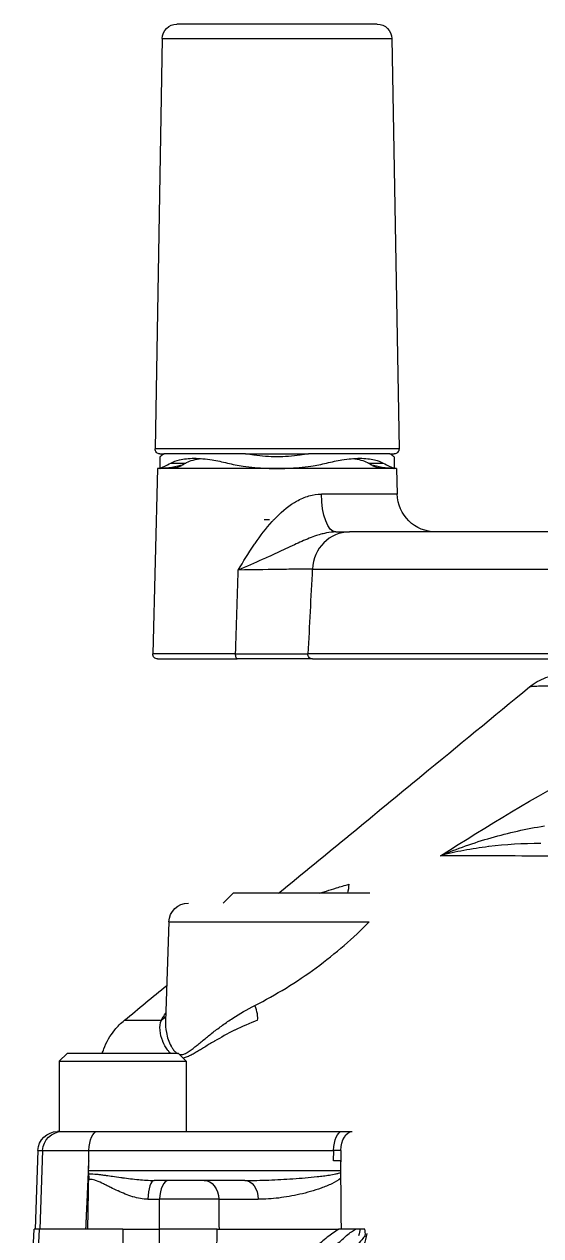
# Model space of a CAD drawing. Header units: millimetres. Extents: x 553637 to 584936, y 5008 to 53898.
# Drawn here: x 560125.5 to 560178.4, y 42352.8 to 42476.9 of the extents above; entities that cross this region are included whole.
import ezdxf

# ---------------------------------------------------------------- set-up
doc = ezdxf.new("R2010")
doc.units = ezdxf.units.MM
doc.header["$LTSCALE"] = 10
doc.header["$MEASUREMENT"] = 0
doc.layers.add('2', color=2, linetype='Continuous')

msp = doc.modelspace()

# ---------------------------------------------------------------- linework, layer by layer
at = {"layer": '2', "extrusion": (-1, 1.31047e-06, 1.33332e-29)}
for p, q in [((560161.66, 42476.89), (560141.14, 42476.89)), ((560139.64, 42475.41), (560138.91, 42433.39)), ((560139.64, 42475.41), (560163.16, 42475.41)), ((560163.16, 42475.41), (560163.89, 42433.39)), ((560163.89, 42433.39), (560138.91, 42433.39)), ((560139.4, 42432.59), (560139.4, 42431.39)), ((560139.41, 42432.89), (560139.84, 42432.89)), ((560148.17, 42432.89), (560139.84, 42432.89)), ((560140.52, 42431.95), (560142.05, 42431.95)), ((560148.17, 42432.89), (560154.63, 42432.89)), ((560162.96, 42432.89), (560154.63, 42432.89)), ((560160.75, 42431.95), (560162.28, 42431.95)), ((560162.96, 42432.89), (560163.39, 42432.89)), ((560163.4, 42432.59), (560163.4, 42431.39)), ((560139.18, 42431.39), (560138.68, 42412.4)), ((560163.62, 42431.39), (560139.18, 42431.39)), ((560163.62, 42431.39), (560163.69, 42428.78)), ((560163.69, 42428.78), (560155.94, 42428.78)), ((560150.1, 42426.18), (560150.62, 42426.18)), ((560271.92, 42424.89), (560158.81, 42424.89)), ((560155.01, 42421.1), (560275.92, 42421.09)), ((560147.16, 42412.4), (560138.68, 42412.4)), ((560276.37, 42412.41), (560154.57, 42412.41)), ((560139.18, 42411.89), (560147.33, 42411.89)), ((560155.04, 42411.89), (560275.87, 42411.89)), ((560146.9, 42387.89), (560145.9, 42386.89)), ((560160.9, 42387.89), (560146.9, 42387.89)), ((560140.33, 42384.96), (560139.98, 42374.8)), ((560140.33, 42384.96), (560160.83, 42384.96)), ((560129.91, 42371.49), (560129.11, 42370.69)), ((560141.31, 42371.49), (560129.91, 42371.49)), ((560141.31, 42371.49), (560142.11, 42370.69)), ((560129.11, 42370.69), (560142.11, 42370.69)), ((560129.11, 42370.69), (560129.11, 42363.49)), ((560142.11, 42370.69), (560142.11, 42363.49)), ((560129.11, 42363.49), (560128.92, 42363.49)), ((560129.11, 42363.49), (560158.04, 42363.49)), ((560126.92, 42361.56), (560126.64, 42353.49)), ((560126.92, 42361.56), (560157.2, 42361.56)), ((560127.4, 42361.56), (560127.11, 42353.49)), ((560132.12, 42360.49), (560132.14, 42361.56)), ((560157.18, 42360.49), (560157.2, 42361.56)), ((560157.95, 42361.56), (560157.93, 42360.39)), ((560132.11, 42359.52), (560132.12, 42360.49)), ((560157.93, 42360.39), (560157.93, 42360.49)), ((560132.11, 42359.52), (560157.93, 42359.52)), ((560148.1, 42358.49), (560138.82, 42358.49)), ((560138.18, 42356.56), (560139.37, 42356.56)), ((560145.44, 42356.56), (560149.48, 42356.56)), ((560125.52, 42333.75), (560126.55, 42353.49)), ((560126.05, 42333.89), (560127.08, 42353.49)), ((560135.63, 42353.49), (560139.37, 42353.49)), ((560135.63, 42353.49), (560135.63, 42339.14)), ((560145.27, 42353.49), (560157.72, 42353.49))]:
    msp.add_line(p, q, dxfattribs=at)
at = {"layer": '2', "extrusion": (3.3667e-22, 2.56909e-16, -1)}
for centre, radius, start, end in [((-560141.14, 42475.39), 1.5, 1.0001, 90.0001), ((-560161.66, 42475.39), 1.5, 90.0001, 179.0001), ((-560139.41, 42433.39), 0.5, 270.0001, 1.0001), ((-560163.39, 42433.39), 0.5, 179.0001, 270.0001), ((-560138.94, 42451.39), 20, 263.9005, 268.6772), ((-560140.4, 42433.39), 2, 250.6286, 270.0001), ((-560162.4, 42433.39), 2, 270.0001, 289.3716), ((-560163.86, 42451.39), 20, 271.323, 276.0996), ((-560167.69, 42428.89), 4, 270.0001, 358.5001), ((-560139.18, 42412.39), 0.5, 270.0001, 1.5001), ((-560142.33, 42384.89), 2, 2.0001, 90.0001), ((-560128.92, 42361.49), 2, 2.0001, 90.0001), ((-560129.4, 42361.49), 2, 2.0001, 90.0001)]:
    msp.add_arc(centre, radius, start, end, dxfattribs=at)
at = {"layer": '2'}
for centre, major_axis, ratio, start_param, end_param in [((560138.94, 42451.39), (0, 20), 0.707107, 3.174903, 3.347236), ((560163.86, 42451.39), (0, 20), 0.707107, 2.935949, 3.108283), ((560158.81, 42420.89), (0, 4), 0.949526, 0, 1.518436), ((560148.45, 42376.48), (-0.81, 1.83), 0.304343, 3.545906, 4.54082), ((560138.4, 42376.47), (-1.76, 0.95), 0.897197, 2.653546, 2.975479), ((560155.09, 42361.49), (-4.98, -0.03), 0.012121, 4.101521, 4.276117), ((560155.06, 42360.49), (-5, 0), 0.000057, 4.102433, 4.275943), ((560131.33, 42358.53), (0, 2), 0.422722, 4.747296, 5.037355), ((560138.82, 42356.49), (0, 2), 0.318361, 0, 1.53589), ((560140.31, 42356.49), (0, 2), 0.466263, 0, 1.53589), ((560591.43, 42238.07), (-122.18, 434.89), 0.982721, 1.04372, 1.049181)]:
    msp.add_ellipse(centre, major_axis=major_axis, ratio=ratio, start_param=start_param, end_param=end_param, dxfattribs=at)
at = {"layer": '2', "extrusion": (3.3667e-22, 2.56909e-16, -1)}
for centre, major_axis, ratio, start_param, end_param in [((560157.42, 42428.89), (0, -4), 0.369573, 0, 1.544616), ((560147.33, 42412.39), (0, -0.5), 0.333167, 0, 1.596976), ((560155.04, 42412.39), (0, -0.5), 0.94978, 0, 1.623156), ((560157.73, 42388.89), (0, -2), 0.505624, 4.747296, 5.235988), ((560132.99, 42361.49), (0, -2), 0.422722, 1.605703, 3.141593), ((560158.04, 42361.49), (0, -2), 0.422722, 1.605703, 3.141593), ((560159.09, 42361.49), (0, -2), 0.573366, 1.605703, 3.141593), ((560132.53, 42359.49), (0, -1), 0.422722, 1.24583, 1.605703), ((560143.94, 42356.49), (0, -2), 0.747016, 3.141593, 4.677482), ((560148.1, 42356.49), (0, -2), 0.691305, 3.141593, 4.677482)]:
    msp.add_ellipse(centre, major_axis=major_axis, ratio=ratio, start_param=start_param, end_param=end_param, dxfattribs=at)
at = {"layer": '2'}
for points, knots in [([(560139.84, 42432.89), (560139.76, 42432.83), (560139.69, 42432.79), (560139.48, 42432.64), (560139.4, 42432.59), (560139.4, 42432.59)], [5.3476986, 5.3476986, 5.3476986, 5.3476986, 5.4333634, 5.4333634, 5.668013, 5.668013, 5.668013, 5.668013]), ([(560139.41, 42431.4), (560139.42, 42431.4), (560139.43, 42431.41), (560139.52, 42431.45), (560139.68, 42431.52), (560140.08, 42431.72), (560140.29, 42431.82), (560140.52, 42431.95)], [-7.4758351, -7.4758351, -7.4758351, -7.4758351, -7.411833, -7.411833, -7.1824276, -7.1824276, -7.02194, -7.02194, -7.02194, -7.02194]), ([(560140.52, 42431.95), (560140.78, 42432.08), (560141.07, 42432.19), (560141.85, 42432.38), (560142.36, 42432.44), (560143.47, 42432.44), (560144.09, 42432.38), (560145.26, 42432.19), (560145.79, 42432.08), (560146.34, 42431.95)], [1.478547, 1.478547, 1.478547, 1.478547, 1.6546881, 1.6546881, 1.8893377, 1.8893377, 2.1239872, 2.1239872, 2.3001284, 2.3001284, 2.3001284, 2.3001284]), ([(560142.05, 42431.95), (560142.08, 42431.97), (560142.11, 42431.98), (560142.52, 42432.21), (560143.04, 42432.35), (560143.65, 42432.41)], [1.1371203, 1.1371203, 1.1371203, 1.1371203, 1.1627532, 1.1627532, 1.4496067, 1.4496067, 1.4496067, 1.4496067]), ([(560146.34, 42431.95), (560146.83, 42431.82), (560147.37, 42431.72), (560148.71, 42431.52), (560149.53, 42431.45), (560150.5, 42431.41), (560150.71, 42431.4), (560150.93, 42431.4)], [-1.4088325, -1.4088325, -1.4088325, -1.4088325, -1.2483449, -1.2483449, -1.0189395, -1.0189395, -0.9549375, -0.9549375, -0.9549375, -0.9549375]), ([(560154.63, 42432.89), (560154.34, 42432.83), (560154.06, 42432.79), (560152.98, 42432.64), (560152.18, 42432.59), (560150.62, 42432.59), (560149.82, 42432.64), (560148.74, 42432.79), (560148.46, 42432.83), (560148.17, 42432.89)], [5.3476986, 5.3476986, 5.3476986, 5.3476986, 5.4333634, 5.4333634, 5.668013, 5.668013, 5.9026625, 5.9026625, 5.9883273, 5.9883273, 5.9883273, 5.9883273]), ([(560151.87, 42431.4), (560152.09, 42431.4), (560152.3, 42431.41), (560153.27, 42431.45), (560154.09, 42431.52), (560155.43, 42431.72), (560155.97, 42431.82), (560156.46, 42431.95)], [-7.4758351, -7.4758351, -7.4758351, -7.4758351, -7.411833, -7.411833, -7.1824276, -7.1824276, -7.02194, -7.02194, -7.02194, -7.02194]), ([(560156.46, 42431.95), (560157.01, 42432.08), (560157.54, 42432.19), (560158.71, 42432.38), (560159.33, 42432.44), (560160.44, 42432.44), (560160.95, 42432.38), (560161.73, 42432.19), (560162.02, 42432.08), (560162.28, 42431.95)], [1.478547, 1.478547, 1.478547, 1.478547, 1.6546881, 1.6546881, 1.8893377, 1.8893377, 2.1239872, 2.1239872, 2.3001284, 2.3001284, 2.3001284, 2.3001284]), ([(560159.15, 42432.41), (560159.76, 42432.35), (560160.28, 42432.21), (560160.69, 42431.98), (560160.72, 42431.97), (560160.75, 42431.95)], [1.6484329, 1.6484329, 1.6484329, 1.6484329, 1.9352865, 1.9352865, 1.9609194, 1.9609194, 1.9609194, 1.9609194]), ([(560162.28, 42431.95), (560162.51, 42431.82), (560162.72, 42431.72), (560163.12, 42431.52), (560163.28, 42431.45), (560163.37, 42431.41), (560163.38, 42431.4), (560163.39, 42431.4)], [-1.4088325, -1.4088325, -1.4088325, -1.4088325, -1.2483449, -1.2483449, -1.0189395, -1.0189395, -0.9549375, -0.9549375, -0.9549375, -0.9549375]), ([(560163.4, 42432.59), (560163.4, 42432.59), (560163.32, 42432.64), (560163.11, 42432.79), (560163.04, 42432.83), (560162.96, 42432.89)], [5.668013, 5.668013, 5.668013, 5.668013, 5.9026625, 5.9026625, 5.9883273, 5.9883273, 5.9883273, 5.9883273]), ([(560141.83, 42431.81), (560141.8, 42431.79), (560141.78, 42431.78), (560141.69, 42431.72), (560141.63, 42431.68), (560141.58, 42431.65)], [9.25811636, 9.25811636, 9.25811636, 9.25811636, 9.28180358, 9.28180358, 9.3529695, 9.3529695, 9.3529695, 9.3529695]), ([(560150.93, 42431.4), (560151.09, 42431.39), (560151.25, 42431.39), (560151.56, 42431.39), (560151.71, 42431.39), (560151.87, 42431.4)], [9.796272, 9.796272, 9.796272, 9.796272, 9.84275378, 9.84275378, 9.88923555, 9.88923555, 9.88923555, 9.88923555]), ([(560161.22, 42431.65), (560161.17, 42431.68), (560161.11, 42431.72), (560161.02, 42431.78), (560161, 42431.79), (560160.97, 42431.81)], [9.72242731, 9.72242731, 9.72242731, 9.72242731, 9.79359324, 9.79359324, 9.81728045, 9.81728045, 9.81728045, 9.81728045]), ([(560147.43, 42420.99), (560147.94, 42421.85), (560148.47, 42422.71), (560149.04, 42423.55), (560149.08, 42423.6), (560149.12, 42423.66), (560149.16, 42423.72), (560149.69, 42424.5), (560150.26, 42425.25), (560150.89, 42425.95), (560150.96, 42426.03), (560151.04, 42426.11), (560151.11, 42426.18), (560151.73, 42426.84), (560152.41, 42427.44), (560153.18, 42427.91), (560153.25, 42427.95), (560153.33, 42428), (560153.41, 42428.04), (560153.81, 42428.27), (560154.24, 42428.46), (560154.67, 42428.59), (560155.09, 42428.71), (560155.51, 42428.78), (560155.94, 42428.78)], [0, 0, 0, 0, 0.00302805, 0.00302805, 0.00302805, 0.00323898, 0.00323898, 0.00323898, 0.00605611, 0.00605611, 0.00605611, 0.00638061, 0.00638061, 0.00638061, 0.00908416, 0.00908416, 0.00908416, 0.009356, 0.009356, 0.009356, 0.01075366, 0.01075366, 0.01075366, 0.01211222, 0.01211222, 0.01211222, 0.01211222]), ([(560157.42, 42424.89), (560157.1, 42424.89), (560156.79, 42424.85), (560156.47, 42424.79), (560156.32, 42424.76), (560156.17, 42424.73), (560156.02, 42424.69), (560155.83, 42424.64), (560155.63, 42424.58), (560155.44, 42424.52), (560155.19, 42424.44), (560154.94, 42424.34), (560154.7, 42424.25), (560154.18, 42424.04), (560153.67, 42423.81), (560153.18, 42423.59), (560152.87, 42423.45), (560152.58, 42423.31), (560152.28, 42423.17), (560151.69, 42422.9), (560151.12, 42422.62), (560150.53, 42422.36), (560150.32, 42422.26), (560150.11, 42422.16), (560149.89, 42422.07), (560149.09, 42421.71), (560148.26, 42421.35), (560147.43, 42420.99)], [0, 0, 0, 0, 0.00095483, 0.00095483, 0.00095483, 0.00141525, 0.00141525, 0.00141525, 0.00202087, 0.00202087, 0.00202087, 0.0028305, 0.0028305, 0.0028305, 0.00458613, 0.00458613, 0.00458613, 0.005661, 0.005661, 0.005661, 0.00774771, 0.00774771, 0.00774771, 0.0084915, 0.0084915, 0.0084915, 0.011322, 0.011322, 0.011322, 0.011322]), ([(560155.01, 42421.1), (560154.72, 42421.09), (560154.33, 42421.09), (560153.84, 42421.08), (560153.84, 42421.08), (560153.84, 42421.08), (560153.83, 42421.08), (560153.35, 42421.08), (560152.77, 42421.07), (560152.12, 42421.06), (560152.11, 42421.06), (560152.1, 42421.06), (560152.09, 42421.06), (560150.79, 42421.04), (560149.19, 42421.02), (560147.43, 42420.99)], [0, 0, 0, 0, 0.00276901, 0.00276901, 0.00276901, 0.00278914, 0.00278914, 0.00278914, 0.00553802, 0.00553802, 0.00553802, 0.00557819, 0.00557819, 0.00557819, 0.01107604, 0.01107604, 0.01107604, 0.01107604]), ([(560147.16, 42412.4), (560148.03, 42412.4), (560148.85, 42412.4), (560149.61, 42412.4), (560150.38, 42412.41), (560151.1, 42412.41), (560151.74, 42412.41), (560153.02, 42412.41), (560153.99, 42412.41), (560154.57, 42412.41)], [0, 0, 0, 0, 0.00275216, 0.00275216, 0.00275216, 0.00551384, 0.00551384, 0.00551384, 0.01102767, 0.01102767, 0.01102767, 0.01102767]), ([(560155.04, 42411.89), (560154.89, 42411.89), (560154.71, 42411.89), (560154.52, 42411.89), (560154.32, 42411.89), (560154.1, 42411.89), (560153.85, 42411.89), (560153.36, 42411.89), (560152.77, 42411.89), (560152.1, 42411.89), (560151.44, 42411.89), (560150.69, 42411.89), (560149.89, 42411.89), (560149.89, 42411.89), (560149.89, 42411.89), (560149.88, 42411.89), (560149.49, 42411.89), (560149.07, 42411.89), (560148.65, 42411.89), (560148.22, 42411.89), (560147.78, 42411.89), (560147.33, 42411.89)], [0, 0, 0, 0, 0.00141786, 0.00141786, 0.00141786, 0.00283573, 0.00283573, 0.00283573, 0.00567146, 0.00567146, 0.00567146, 0.00850719, 0.00850719, 0.00850719, 0.00852132, 0.00852132, 0.00852132, 0.00992505, 0.00992505, 0.00992505, 0.01134291, 0.01134291, 0.01134291, 0.01134291]), ([(560177.24, 42409.02), (560177.74, 42409.43), (560178.32, 42409.76), (560179.52, 42410.22), (560180.16, 42410.35), (560180.88, 42410.38), (560180.97, 42410.39), (560181.05, 42410.39)], [0, 0, 0, 0, 1.945729, 1.945729, 3.856344, 3.856344, 4.114492, 4.114492, 4.114492, 4.114492]), ([(560151.56, 42387.89), (560156.45, 42391.91), (560161.34, 42395.93), (560169.9, 42402.98), (560173.57, 42406), (560177.24, 42409.02)], [20.735702, 20.735702, 20.735702, 20.735702, 40.000001, 40.000001, 54.461567, 54.461567, 54.461567, 54.461567]), ([(560202.96, 42408.98), (560200.83, 42409.01), (560198.75, 42409.04), (560196.79, 42409.06), (560196.41, 42409.06), (560196.02, 42409.06), (560195.64, 42409.07), (560194.85, 42409.08), (560194.09, 42409.08), (560193.34, 42409.09), (560192.99, 42409.09), (560192.65, 42409.1), (560192.31, 42409.1), (560191.56, 42409.1), (560190.83, 42409.11), (560190.12, 42409.11), (560189.82, 42409.12), (560189.52, 42409.12), (560189.22, 42409.12), (560188.52, 42409.12), (560187.84, 42409.13), (560187.18, 42409.13), (560186.93, 42409.13), (560186.67, 42409.13), (560186.42, 42409.13), (560185.78, 42409.14), (560185.18, 42409.14), (560184.6, 42409.14), (560184.38, 42409.14), (560184.17, 42409.14), (560183.96, 42409.14), (560183.4, 42409.14), (560182.86, 42409.14), (560182.35, 42409.14), (560181.67, 42409.14), (560181.04, 42409.13), (560180.48, 42409.13), (560180.35, 42409.13), (560180.22, 42409.13), (560180.1, 42409.12), (560179.58, 42409.12), (560179.14, 42409.11), (560178.76, 42409.11), (560178.46, 42409.1), (560178.21, 42409.09), (560178, 42409.08), (560177.94, 42409.08), (560177.88, 42409.08), (560177.83, 42409.08), (560177.64, 42409.07), (560177.49, 42409.06), (560177.4, 42409.05), (560177.37, 42409.05), (560177.35, 42409.04), (560177.33, 42409.04), (560177.28, 42409.03), (560177.25, 42409.03), (560177.24, 42409.02)], [0.00000017, 0.00000017, 0.00000017, 0.00000017, 0.00671843, 0.00671843, 0.00671843, 0.00804854, 0.00804854, 0.00804854, 0.01080792, 0.01080792, 0.01080792, 0.01207281, 0.01207281, 0.01207281, 0.01488936, 0.01488936, 0.01488936, 0.01609707, 0.01609707, 0.01609707, 0.01897623, 0.01897623, 0.01897623, 0.02012134, 0.02012134, 0.02012134, 0.02305566, 0.02305566, 0.02305566, 0.02414561, 0.02414561, 0.02414561, 0.02713462, 0.02713462, 0.02713462, 0.031217, 0.031217, 0.031217, 0.03219415, 0.03219415, 0.03219415, 0.03621842, 0.03621842, 0.03621842, 0.03938115, 0.03938115, 0.03938115, 0.04024268, 0.04024268, 0.04024268, 0.04347675, 0.04347675, 0.04347675, 0.04426695, 0.04426695, 0.04426695, 0.04643736, 0.04643736, 0.04643736, 0.04643736]), ([(560168.14, 42391.74), (560168.97, 42392.1), (560169.83, 42392.44), (560170.7, 42392.74), (560171.56, 42393.05), (560172.44, 42393.33), (560173.33, 42393.58), (560175.11, 42394.09), (560176.92, 42394.5), (560178.78, 42394.79)], [0, 0, 0, 0, 0.00281548, 0.00281548, 0.00281548, 0.00562772, 0.00562772, 0.00562772, 0.01125545, 0.01125545, 0.01125545, 0.01125545]), ([(560178.4, 42392.99), (560176.57, 42392.99), (560174.81, 42392.88), (560173.09, 42392.67), (560173.08, 42392.67), (560173.06, 42392.67), (560173.05, 42392.67), (560172.19, 42392.56), (560171.36, 42392.44), (560170.53, 42392.28), (560169.72, 42392.13), (560168.91, 42391.95), (560168.14, 42391.74)], [0, 0, 0, 0, 0.00568702, 0.00568702, 0.00568702, 0.00572796, 0.00572796, 0.00572796, 0.00856318, 0.00856318, 0.00856318, 0.01137404, 0.01137404, 0.01137404, 0.01137404]), ([(560155.72, 42387.89), (560155.89, 42387.94), (560156.06, 42387.99), (560156.22, 42388.05), (560156.3, 42388.07), (560156.38, 42388.09), (560156.45, 42388.12), (560156.8, 42388.23), (560157.15, 42388.34), (560157.49, 42388.44), (560157.91, 42388.57), (560158.33, 42388.7), (560158.74, 42388.82)], [0.000000017, 0.000000017, 0.000000017, 0.000000017, 0.000579321, 0.000579321, 0.000579321, 0.000842033, 0.000842033, 0.000842033, 0.002032738, 0.002032738, 0.002032738, 0.003486138, 0.003486138, 0.003486138, 0.003486138]), ([(560149.14, 42376.41), (560150.21, 42376.95), (560151.27, 42377.55), (560152.32, 42378.19), (560153.37, 42378.84), (560154.41, 42379.54), (560155.41, 42380.27), (560157.41, 42381.74), (560159.23, 42383.32), (560160.83, 42384.96)], [0, 0, 0, 0, 0.00370537, 0.00370537, 0.00370537, 0.00741074, 0.00741074, 0.00741074, 0.01482148, 0.01482148, 0.01482148, 0.01482148]), ([(560141.39, 42371.41), (560141.4, 42371.4), (560141.41, 42371.4), (560141.42, 42371.4), (560141.48, 42371.39), (560141.53, 42371.38), (560141.59, 42371.38), (560141.7, 42371.38), (560141.82, 42371.41), (560141.94, 42371.46), (560142.06, 42371.5), (560142.19, 42371.57), (560142.31, 42371.65), (560142.31, 42371.65), (560142.32, 42371.65), (560142.32, 42371.65), (560142.45, 42371.73), (560142.58, 42371.83), (560142.71, 42371.93), (560142.84, 42372.02), (560142.96, 42372.13), (560143.09, 42372.23), (560143.1, 42372.24), (560143.11, 42372.24), (560143.11, 42372.24), (560143.25, 42372.35), (560143.38, 42372.47), (560143.53, 42372.58), (560143.67, 42372.7), (560143.81, 42372.82), (560143.96, 42372.94), (560144.24, 42373.18), (560144.54, 42373.42), (560144.85, 42373.66), (560144.85, 42373.66), (560144.86, 42373.66), (560144.86, 42373.67), (560145.17, 42373.91), (560145.5, 42374.15), (560145.83, 42374.39), (560146.17, 42374.63), (560146.51, 42374.87), (560146.87, 42375.1), (560147.58, 42375.56), (560148.33, 42376), (560149.14, 42376.41)], [0.01086028, 0.01086028, 0.01086028, 0.01086028, 0.01092606, 0.01092606, 0.01092606, 0.01127851, 0.01127851, 0.01127851, 0.01198342, 0.01198342, 0.01198342, 0.01266604, 0.01266604, 0.01266604, 0.01268833, 0.01268833, 0.01268833, 0.01339323, 0.01339323, 0.01339323, 0.01406999, 0.01406999, 0.01406999, 0.01409814, 0.01409814, 0.01409814, 0.01480305, 0.01480305, 0.01480305, 0.01550795, 0.01550795, 0.01550795, 0.01690413, 0.01690413, 0.01690413, 0.01691777, 0.01691777, 0.01691777, 0.01832758, 0.01832758, 0.01832758, 0.0197374, 0.0197374, 0.0197374, 0.02255703, 0.02255703, 0.02255703, 0.02255703]), ([(560133.51, 42371.49), (560133.56, 42371.65), (560133.61, 42371.8), (560133.93, 42372.66), (560134.31, 42373.32), (560135.08, 42374.26), (560135.41, 42374.6), (560135.77, 42374.89)], [1.779825, 1.779825, 1.779825, 1.779825, 2.279988, 2.279988, 4.517905, 4.517905, 5.938484, 5.938484, 5.938484, 5.938484]), ([(560135.77, 42374.89), (560135.77, 42374.89), (560135.81, 42374.89), (560135.87, 42374.89), (560135.93, 42374.89), (560136.02, 42374.89), (560136.14, 42374.89), (560136.22, 42374.89), (560136.32, 42374.9), (560136.44, 42374.9), (560136.69, 42374.9), (560137.01, 42374.9), (560137.41, 42374.9), (560137.44, 42374.9), (560137.47, 42374.9), (560137.51, 42374.9), (560137.94, 42374.9), (560138.46, 42374.9), (560139.06, 42374.9), (560139.22, 42374.9), (560139.38, 42374.9), (560139.56, 42374.9)], [0.10034932, 0.10034932, 0.10034932, 0.10034932, 0.10386921, 0.10386921, 0.10386921, 0.10716714, 0.10716714, 0.10716714, 0.1095749, 0.1095749, 0.1095749, 0.11482193, 0.11482193, 0.11482193, 0.11526039, 0.11526039, 0.11526039, 0.12094944, 0.12094944, 0.12094944, 0.12247673, 0.12247673, 0.12247673, 0.12247673]), ([(560140.51, 42371.49), (560140.47, 42371.52), (560140.43, 42371.56), (560140.4, 42371.6), (560140.39, 42371.61), (560140.38, 42371.62), (560140.37, 42371.63), (560140.3, 42371.71), (560140.24, 42371.78), (560140.19, 42371.86), (560139.99, 42372.13), (560139.83, 42372.42), (560139.71, 42372.7), (560139.71, 42372.72), (560139.7, 42372.73), (560139.7, 42372.74), (560139.54, 42373.11), (560139.45, 42373.48), (560139.42, 42373.84), (560139.42, 42373.85), (560139.42, 42373.86), (560139.42, 42373.86), (560139.4, 42374.23), (560139.44, 42374.58), (560139.56, 42374.9)], [0.014173092, 0.014173092, 0.014173092, 0.014173092, 0.014517239, 0.014517239, 0.014517239, 0.01460433, 0.01460433, 0.01460433, 0.015243101, 0.015243101, 0.015243101, 0.017420687, 0.017420687, 0.017420687, 0.017506438, 0.017506438, 0.017506438, 0.020324135, 0.020324135, 0.020324135, 0.020377888, 0.020377888, 0.020377888, 0.023227559, 0.023227559, 0.023227559, 0.023227559]), ([(560149.41, 42374.9), (560148.59, 42374.58), (560147.82, 42374.24), (560147.09, 42373.88), (560147.08, 42373.87), (560147.07, 42373.86), (560147.05, 42373.86), (560146.33, 42373.5), (560145.65, 42373.13), (560145.01, 42372.76), (560144.99, 42372.74), (560144.97, 42372.73), (560144.95, 42372.72), (560144.62, 42372.53), (560144.31, 42372.34), (560144, 42372.15), (560143.85, 42372.06), (560143.7, 42371.97), (560143.55, 42371.88), (560143.42, 42371.8), (560143.29, 42371.72), (560143.17, 42371.65), (560143.15, 42371.64), (560143.13, 42371.63), (560143.12, 42371.62), (560142.98, 42371.53), (560142.84, 42371.45), (560142.7, 42371.38), (560142.57, 42371.31), (560142.45, 42371.25), (560142.33, 42371.19), (560142.32, 42371.19), (560142.31, 42371.18), (560142.3, 42371.18), (560142.17, 42371.12), (560142.04, 42371.07), (560141.91, 42371.04), (560141.87, 42371.03), (560141.83, 42371.02), (560141.79, 42371.01)], [0, 0, 0, 0, 0.00284687, 0.00284687, 0.00284687, 0.00290345, 0.00290345, 0.00290345, 0.00571858, 0.00571858, 0.00571858, 0.0058069, 0.0058069, 0.0058069, 0.00725862, 0.00725862, 0.00725862, 0.00798448, 0.00798448, 0.00798448, 0.00862426, 0.00862426, 0.00862426, 0.00871034, 0.00871034, 0.00871034, 0.00943621, 0.00943621, 0.00943621, 0.0101032, 0.0101032, 0.0101032, 0.01016207, 0.01016207, 0.01016207, 0.01088793, 0.01088793, 0.01088793, 0.01112237, 0.01112237, 0.01112237, 0.01112237]), ([(560139.98, 42374.8), (560139.96, 42374.42), (560140, 42374.04), (560140.07, 42373.65), (560140.07, 42373.64), (560140.07, 42373.64), (560140.07, 42373.63), (560140.12, 42373.39), (560140.18, 42373.16), (560140.26, 42372.92), (560140.34, 42372.68), (560140.44, 42372.45), (560140.56, 42372.23), (560140.57, 42372.23), (560140.57, 42372.22), (560140.57, 42372.21), (560140.63, 42372.11), (560140.69, 42372.01), (560140.76, 42371.92), (560140.83, 42371.82), (560140.91, 42371.72), (560140.99, 42371.65), (560141, 42371.64), (560141, 42371.64), (560141.01, 42371.63), (560141.07, 42371.58), (560141.14, 42371.53), (560141.21, 42371.49)], [0.003378088, 0.003378088, 0.003378088, 0.003378088, 0.005639256, 0.005639256, 0.005639256, 0.00566307, 0.00566307, 0.00566307, 0.00704907, 0.00704907, 0.00704907, 0.008458884, 0.008458884, 0.008458884, 0.008500276, 0.008500276, 0.008500276, 0.009163792, 0.009163792, 0.009163792, 0.009868699, 0.009868699, 0.009868699, 0.009905368, 0.009905368, 0.009905368, 0.010421583, 0.010421583, 0.010421583, 0.010421583]), ([(560132.13, 42359.17), (560132.4, 42359.17), (560132.67, 42359.15), (560132.94, 42359.13), (560133.07, 42359.11), (560133.21, 42359.1), (560133.34, 42359.08), (560133.48, 42359.07), (560133.61, 42359.05), (560133.75, 42359.03), (560133.8, 42359.03), (560133.85, 42359.02), (560133.9, 42359.01), (560134.12, 42358.98), (560134.35, 42358.95), (560134.57, 42358.92), (560134.84, 42358.88), (560135.12, 42358.84), (560135.4, 42358.8), (560135.46, 42358.79), (560135.53, 42358.78), (560135.59, 42358.77), (560136.13, 42358.7), (560136.68, 42358.63), (560137.24, 42358.57), (560137.76, 42358.52), (560138.29, 42358.49), (560138.82, 42358.49)], [0, 0, 0, 0, 0.000883329, 0.000883329, 0.000883329, 0.001324993, 0.001324993, 0.001324993, 0.001766658, 0.001766658, 0.001766658, 0.001929781, 0.001929781, 0.001929781, 0.002649987, 0.002649987, 0.002649987, 0.003533315, 0.003533315, 0.003533315, 0.00373438, 0.00373438, 0.00373438, 0.005459442, 0.005459442, 0.005459442, 0.007066631, 0.007066631, 0.007066631, 0.007066631]), ([(560148.1, 42358.49), (560148.91, 42358.49), (560149.73, 42358.5), (560150.56, 42358.53), (560151.38, 42358.56), (560152.2, 42358.61), (560153.03, 42358.66), (560153.45, 42358.69), (560153.86, 42358.72), (560154.28, 42358.76), (560154.69, 42358.79), (560155.11, 42358.83), (560155.52, 42358.88), (560155.73, 42358.9), (560155.94, 42358.93), (560156.15, 42358.95), (560156.35, 42358.98), (560156.56, 42359.01), (560156.77, 42359.04), (560156.98, 42359.08), (560157.18, 42359.11), (560157.39, 42359.16), (560157.49, 42359.18), (560157.59, 42359.21), (560157.7, 42359.23), (560157.78, 42359.26), (560157.86, 42359.28), (560157.94, 42359.32)], [0, 0, 0, 0, 0.00287049, 0.00287049, 0.00287049, 0.00574097, 0.00574097, 0.00574097, 0.00717621, 0.00717621, 0.00717621, 0.00861146, 0.00861146, 0.00861146, 0.00932908, 0.00932908, 0.00932908, 0.0100467, 0.0100467, 0.0100467, 0.01076432, 0.01076432, 0.01076432, 0.01112313, 0.01112313, 0.01112313, 0.01141077, 0.01141077, 0.01141077, 0.01141077]), ([(560138.18, 42356.56), (560137.66, 42356.56), (560137.15, 42356.66), (560136.64, 42356.82), (560136.63, 42356.82), (560136.63, 42356.82), (560136.62, 42356.82), (560136.11, 42356.98), (560135.61, 42357.19), (560135.12, 42357.41), (560135.11, 42357.42), (560135.11, 42357.42), (560135.1, 42357.42), (560134.86, 42357.53), (560134.62, 42357.65), (560134.37, 42357.77), (560134.25, 42357.83), (560134.13, 42357.89), (560134.01, 42357.95), (560133.89, 42358.01), (560133.77, 42358.07), (560133.65, 42358.13), (560133.41, 42358.25), (560133.16, 42358.37), (560132.92, 42358.45), (560132.86, 42358.48), (560132.8, 42358.5), (560132.74, 42358.51), (560132.64, 42358.54), (560132.55, 42358.56), (560132.46, 42358.58), (560132.41, 42358.58), (560132.36, 42358.59), (560132.32, 42358.59), (560132.27, 42358.6), (560132.22, 42358.6), (560132.18, 42358.6)], [0, 0, 0, 0, 0.001604056, 0.001604056, 0.001604056, 0.00162761, 0.00162761, 0.00162761, 0.003238233, 0.003238233, 0.003238233, 0.003255219, 0.003255219, 0.003255219, 0.004069024, 0.004069024, 0.004069024, 0.004475926, 0.004475926, 0.004475926, 0.004882829, 0.004882829, 0.004882829, 0.005696633, 0.005696633, 0.005696633, 0.005900085, 0.005900085, 0.005900085, 0.006205261, 0.006205261, 0.006205261, 0.00635785, 0.00635785, 0.00635785, 0.006510438, 0.006510438, 0.006510438, 0.006510438]), ([(560157.94, 42358.72), (560157.66, 42358.47), (560157.34, 42358.3), (560157.02, 42358.15), (560156.66, 42357.97), (560156.3, 42357.83), (560155.93, 42357.7), (560155.57, 42357.56), (560155.2, 42357.45), (560154.84, 42357.35), (560154.47, 42357.24), (560154.1, 42357.15), (560153.74, 42357.07), (560153.01, 42356.9), (560152.29, 42356.78), (560151.58, 42356.69), (560150.87, 42356.6), (560150.17, 42356.56), (560149.48, 42356.56)], [0.00015345, 0.00015345, 0.00015345, 0.00015345, 0.00144445, 0.00144445, 0.00144445, 0.0028889, 0.0028889, 0.0028889, 0.00433335, 0.00433335, 0.00433335, 0.0057778, 0.0057778, 0.0057778, 0.00866671, 0.00866671, 0.00866671, 0.01155561, 0.01155561, 0.01155561, 0.01155561]), ([(560135.63, 42353.49), (560134.97, 42353.49), (560134.32, 42353.49), (560133.05, 42353.49), (560132.43, 42353.49), (560130.84, 42353.49), (560129.95, 42353.49), (560128.48, 42353.49), (560127.91, 42353.49), (560127.24, 42353.49), (560127.08, 42353.49), (560127.08, 42353.49)], [0, 0, 0, 0, 0.196384, 0.196384, 0.392758, 0.392758, 0.726747, 0.726747, 1.061208, 1.061208, 1.346629, 1.346629, 1.346629, 1.346629]), ([(560145.27, 42353.49), (560144.91, 42353.49), (560144.49, 42353.49), (560143.55, 42353.49), (560143.04, 42353.49), (560141.99, 42353.49), (560141.44, 42353.49), (560140.38, 42353.49), (560139.85, 42353.49), (560139.37, 42353.49)], [0, 0, 0, 0, 0.1612874, 0.1612874, 0.3223962, 0.3223962, 0.4838567, 0.4838567, 0.6454765, 0.6454765, 0.6454765, 0.6454765]), ([(560157.72, 42353.49), (560157.31, 42353.24), (560156.93, 42352.96), (560156.55, 42352.67), (560156.34, 42352.5), (560156.14, 42352.34), (560155.94, 42352.17), (560155.41, 42351.71), (560154.9, 42351.24), (560154.4, 42350.75), (560154.37, 42350.72), (560154.34, 42350.69), (560154.31, 42350.66), (560153.27, 42349.61), (560152.29, 42348.49), (560151.37, 42347.32)], [0, 0, 0, 0, 0.1163459, 0.1163459, 0.1163459, 0.1806733, 0.1806733, 0.1806733, 0.3509431, 0.3509431, 0.3509431, 0.3613465, 0.3613465, 0.3613465, 0.7226931, 0.7226931, 0.7226931, 0.7226931]), ([(560152.65, 42346.67), (560153.18, 42347.3), (560153.72, 42347.92), (560154.27, 42348.53), (560154.46, 42348.74), (560154.65, 42348.95), (560154.84, 42349.16), (560155.2, 42349.56), (560155.56, 42349.95), (560155.93, 42350.33), (560156.26, 42350.67), (560156.59, 42351.01), (560156.92, 42351.34), (560157.16, 42351.58), (560157.4, 42351.82), (560157.64, 42352.05), (560157.94, 42352.32), (560158.23, 42352.59), (560158.53, 42352.84), (560158.7, 42352.98), (560158.86, 42353.11), (560159.03, 42353.24), (560159.16, 42353.33), (560159.3, 42353.42), (560159.43, 42353.49)], [0.1422618, 0.1422618, 0.1422618, 0.1422618, 0.3566972, 0.3566972, 0.3566972, 0.4315289, 0.4315289, 0.4315289, 0.5711326, 0.5711326, 0.5711326, 0.6957149, 0.6957149, 0.6957149, 0.785568, 0.785568, 0.785568, 0.8927857, 0.8927857, 0.8927857, 0.952768, 0.952768, 0.952768, 1, 1, 1, 1]), ([(560159.43, 42353.49), (560159.3, 42353.49), (560159.16, 42353.49), (560158.89, 42353.49), (560158.75, 42353.49), (560158.25, 42353.49), (560158.01, 42353.49), (560157.72, 42353.49)], [0.0000077, 0.0000077, 0.0000077, 0.0000077, 0.0460006, 0.0460006, 0.104369, 0.104369, 0.2106394, 0.2106394, 0.2106394, 0.2106394]), ([(560159.87, 42353.49), (560159.79, 42353.49), (560159.72, 42353.49), (560159.57, 42353.49), (560159.5, 42353.49), (560159.43, 42353.49)], [0.00000901, 0.00000901, 0.00000901, 0.00000901, 0.02541512, 0.02541512, 0.05050521, 0.05050521, 0.05050521, 0.05050521]), ([(560160.44, 42352.86), (560160.32, 42352.72), (560160.2, 42352.57), (560159.89, 42352.2), (560159.7, 42351.97), (560159.51, 42351.75)], [-0.1749773, -0.1749773, -0.1749773, -0.1749773, -0.1155453, -0.1155453, -0.0259438, -0.0259438, -0.0259438, -0.0259438]), ([(560160.38, 42353.49), (560160.3, 42353.49), (560160.21, 42353.49), (560160.03, 42353.49), (560159.95, 42353.49), (560159.87, 42353.49)], [0.00000091, 0.00000091, 0.00000091, 0.00000091, 0.02910445, 0.02910445, 0.06238865, 0.06238865, 0.06238865, 0.06238865])]:
    msp.add_open_spline(points, degree=3, knots=knots, dxfattribs=at)
for points, degree in [([(560142.05, 42431.95), (560141.97, 42431.9), (560141.89, 42431.85), (560141.83, 42431.81)], 3), ([(560160.97, 42431.81), (560160.91, 42431.85), (560160.83, 42431.9), (560160.75, 42431.95)], 3), ([(560139.4, 42431.39), (560139.4, 42431.39), (560139.4, 42431.39), (560139.41, 42431.4)], 3), ([(560141.06, 42431.5), (560141.06, 42431.5), (560141.3, 42431.56), (560141.58, 42431.65)], 3), ([(560161.22, 42431.65), (560161.5, 42431.56), (560161.74, 42431.5), (560161.74, 42431.5)], 3), ([(560163.39, 42431.4), (560163.4, 42431.39), (560163.4, 42431.39), (560163.4, 42431.39)], 3), ([(560157.42, 42424.89), (560157.98, 42424.89), (560158.45, 42424.89), (560158.81, 42424.89)], 3), ([(560147.16, 42412.4), (560147.25, 42415.26), (560147.34, 42418.13), (560147.43, 42420.99)], 3), ([(560155.01, 42421.1), (560154.86, 42418.2), (560154.71, 42415.31), (560154.57, 42412.41)], 3), ([(560168.14, 42391.74), (560172.95, 42394.8), (560182.73, 42400.68), (560192.97, 42405.65), (560198.34, 42407.63)], 3), ([(560191.26, 42391.6), (560189.02, 42391.62), (560184.63, 42391.66), (560178.56, 42391.7), (560172.95, 42391.73), (560169.67, 42391.74), (560168.14, 42391.74)], 3), ([(560135.78, 42374.89), (560137.22, 42376.08), (560138.66, 42377.27), (560140.11, 42378.46)], 3), ([(560139.56, 42374.9), (560139.68, 42375.13), (560139.83, 42375.37), (560140.01, 42375.62)], 3), ([(560139.98, 42374.8), (560139.98, 42374.8), (560139.98, 42374.8), (560139.98, 42374.8)], 3), ([(560158.04, 42363.49), (560158.41, 42363.49), (560158.76, 42363.49), (560159.09, 42363.49)], 3), ([(560132.12, 42360.49), (560131.96, 42357.04), (560131.8, 42353.49)], 2), ([(560157.99, 42353.49), (560157.97, 42355.79), (560157.95, 42358.09), (560157.93, 42360.39)], 3), ([(560132.03, 42353.49), (560132.08, 42356.31), (560132.13, 42359.21)], 2), ([(560145.44, 42356.56), (560144.69, 42356.57), (560142.66, 42356.58), (560140.36, 42356.57), (560139.37, 42356.56)], 3), ([(560139.37, 42353.49), (560139.37, 42354.51), (560139.37, 42355.53), (560139.37, 42356.56)], 3), ([(560145.44, 42356.56), (560145.45, 42355.53), (560145.46, 42354.51), (560145.46, 42353.49)], 3), ([(560127.08, 42353.49), (560126.73, 42353.49), (560126.55, 42353.49), (560126.55, 42353.49)], 3), ([(560139.37, 42339.57), (560139.37, 42344.21), (560139.37, 42348.85), (560139.37, 42353.49)], 3), ([(560145.07, 42339.72), (560145.14, 42344.31), (560145.21, 42348.9), (560145.27, 42353.49)], 3), ([(560159.87, 42353.49), (560159.92, 42353.33), (560159.83, 42353.07), (560159.73, 42352.82)], 3), ([(560160.44, 42352.86), (560160.45, 42353.07), (560160.43, 42353.27), (560160.38, 42353.49)], 3), ([(560160.6, 42353.05), (560160.6, 42353.05), (560160.6, 42353.05), (560160.6, 42353.04)], 3)]:
    msp.add_open_spline(points, degree=degree, dxfattribs=at)

doc.saveas('drawing.dxf')
